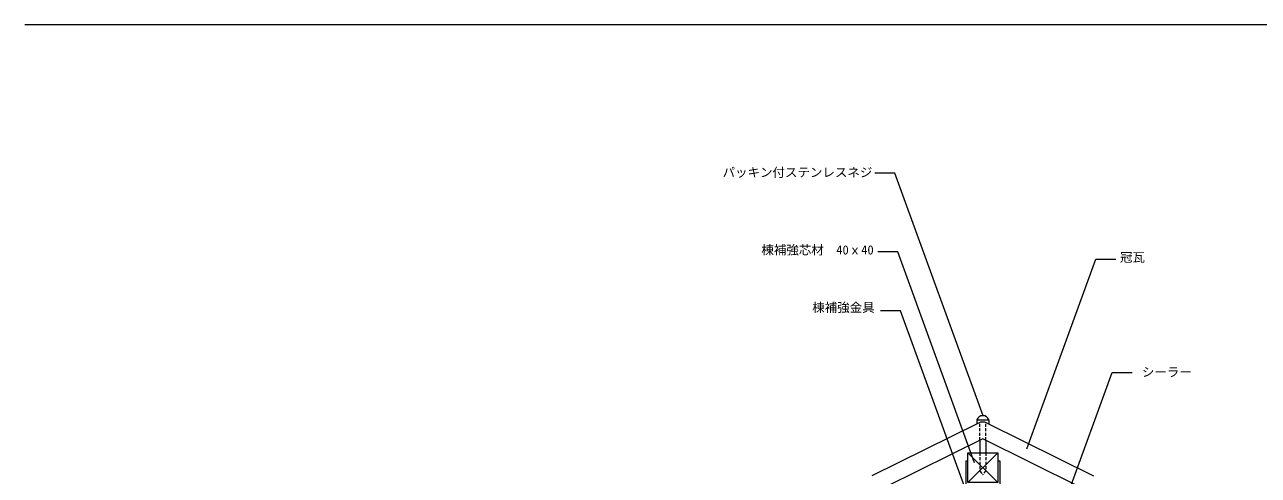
# Model space of a CAD drawing. Units: millimetres, scale not verified. Extents: x -198 to 202, y -140 to 130.
# Drawn here: x -197.6 to 49.5, y 39.7 to 130 of the extents above; entities that cross this region are included whole.
import ezdxf
from ezdxf.enums import TextEntityAlignment as Align

# ---------------------------------------------------------------- set-up
doc = ezdxf.new("R2010")
doc.units = ezdxf.units.MM
doc.header["$LTSCALE"] = 0.5
doc.linetypes.add('DASHED1', pattern=[1.8, 1.2, -0.6])
for name, color, linetype, lineweight in [('0-0', 5, 'Continuous', 18), ('1-0', 7, 'Continuous', 18), ('1-1', 7, 'Continuous', 18), ('1-3', 7, 'Continuous', 18)]:
    doc.layers.add(name, color=color, linetype=linetype, lineweight=lineweight)
doc.styles.add('ＭＳ ゴシック', font='')
doc.styles.get('ＭＳ ゴシック').set_extended_font_data('MS Gothic')

msp = doc.modelspace()

# ---------------------------------------------------------------- linework, layer by layer
at = {"layer": '0-0'}
msp.add_line((-197.5676, 130.0135), (202.4324, 130.0135), dxfattribs=at)
at = {"layer": '1-0', "color": 3}
for p, q in [((-6.5506, 50.1686), (-27.8757, 39.5701)), ((-4.8008, 50.1686), (16.5243, 39.5701)), ((-5.6757, 47.0356), (-25.0794, 37.3719)), ((13.7281, 37.3718), (-5.6757, 47.0356))]:
    msp.add_line(p, q, dxfattribs=at)
msp.add_arc((-5.6757, 48.3701), 2, 64.05789, 115.94211, dxfattribs=at)
at = {"layer": '1-1'}
for p, q in [((-6.8757, 50.8279), (-4.4757, 50.8279)), ((-6.8757, 50.8279), (-6.8757, 50.007)), ((-4.4757, 50.8279), (-4.4757, 50.007)), ((-6.2757, 46.7368), (-6.2757, 44.2313)), ((-5.0757, 46.7368), (-5.0757, 44.2313)), ((-9.0757, 42.5981), (-9.0757, 37.8313)), ((-9.0757, 42.5981), (-8.6757, 42.5981)), ((-8.6757, 44.2313), (-2.6757, 38.2313)), ((-2.6757, 44.2313), (-8.6757, 38.2313)), ((-2.6757, 42.5981), (-2.2757, 42.5981)), ((-2.2757, 42.5981), (-2.2757, 37.8313))]:
    msp.add_line(p, q, dxfattribs=at)
at = {"layer": '1-1', "linetype": 'DASHED1'}
for p, q in [((-6.2757, 46.7368), (-6.2757, 50.2667)), ((-5.0757, 46.7368), (-5.0757, 50.2162)), ((-5.0757, 44.2313), (-5.0757, 40.6313)), ((-5.0757, 40.6313), (-5.6757, 39.8131))]:
    msp.add_line(p, q, dxfattribs=at)
at = {"layer": '1-1'}
msp.add_lwpolyline([(-8.6757, 38.2313), (-8.6757, 44.2313), (-2.6757, 44.2313), (-2.6757, 38.2313)], close=True, dxfattribs=at)
at = {"layer": '1-1', "linetype": 'DASHED1'}
msp.add_lwpolyline([(-6.2757, 44.2313), (-6.2757, 40.5245), (-5.6757, 39.8131)], dxfattribs=at)
at = {"layer": '1-1'}
msp.add_arc((-5.6757, 50.3643), 1.2864, 21.12288, 158.87712, dxfattribs=at)
at = {"layer": '1-3'}
for p, q in [((-23.2729, 100.2292), (-27.2729, 100.2292)), ((-5.575, 51.6047), (-23.2729, 100.2292)), ((-22.7139, 84.5058), (-26.7139, 84.5058)), ((-7.3163, 42.2015), (-22.7139, 84.5058)), ((3.1317, 44.9876), (16.9725, 83.0148)), ((16.9725, 83.0148), (20.9725, 83.0148)), ((-22.1454, 72.6931), (-26.1454, 72.6931)), ((-9.0577, 36.7349), (-22.1454, 72.6931)), ((11.4901, 36.2809), (20.2323, 60.2998)), ((20.2323, 60.2998), (24.2323, 60.2998))]:
    msp.add_line(p, q, dxfattribs=at)

# ---------------------------------------------------------------- texts
at = {"layer": '1-0', "style": 'ＭＳ ゴシック'}
msp.add_text('パッキン付ステンレスネジ', height=1.833, dxfattribs=at).set_placement((-57.7876, 98.9483), align=Align.BOTTOM_LEFT)
at = {"layer": '1-3', "style": 'ＭＳ ゴシック'}
for s, p in [('棟補強芯材\u300040ｘ40', (-50.015, 83.403)), ('冠瓦', (21.8151, 81.9288)), ('棟補強金具', (-39.8301, 71.878)), ('シーラー', (26.1964, 58.9337))]:
    msp.add_text(s, height=1.833, dxfattribs=at).set_placement(p, align=Align.BOTTOM_LEFT)

doc.saveas('drawing.dxf')
